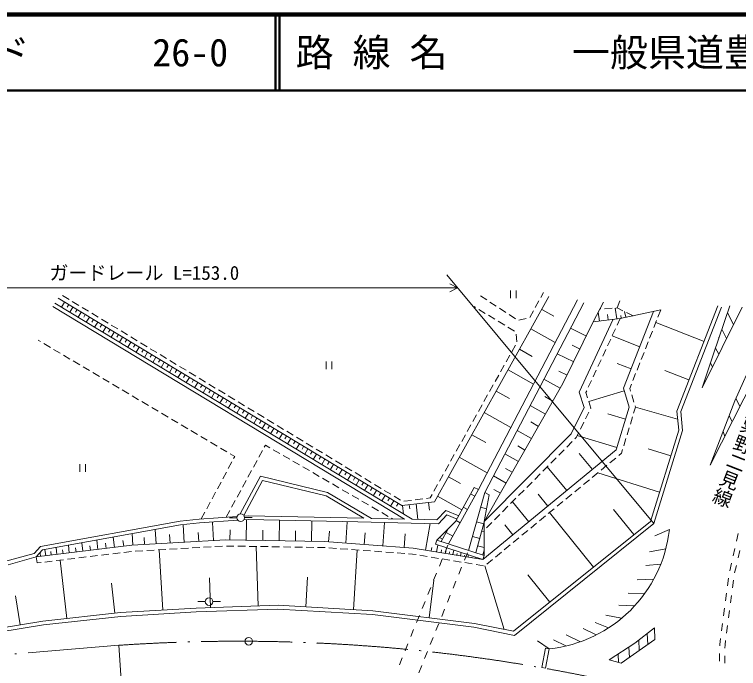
# Model space of a CAD drawing. Units: millimetres, scale not verified. Extents: x 40000 to 680000, y 20000 to 380000.
# Drawn here: x 143380 to 238660, y 293912 to 380000 of the extents above; entities that cross this region are included whole.
import ezdxf
from ezdxf.enums import TextEntityAlignment as Align

# ---------------------------------------------------------------- set-up
doc = ezdxf.new("R2010")
doc.units = ezdxf.units.MM
doc.header["$LTSCALE"] = 1000
doc.linetypes.add('LONG_DASHED_DOTTED', pattern=[15.25, 12, -1.5, 0.25, -1.5])
for name, color, linetype, lineweight in [('M-BGD', 7, 'Continuous', 13), ('M-BMK', 2, 'Continuous', 13), ('M-STR-HTXT', 7, 'Continuous', 13), ('M-TTL', 2, 'Continuous', 140), ('M-TTL-LINE', 7, 'Continuous', 50)]:
    doc.layers.add(name, color=color, linetype=linetype, lineweight=lineweight)
doc.layers.add('M-TTL-TXT', color=7, linetype='Continuous')
doc.styles.add('@ＭＳ ゴシック', font='')
doc.styles.add('ＭＳ ゴシック', font='')
doc.styles.get('@ＭＳ ゴシック').set_extended_font_data('@MS Gothic')
doc.styles.get('ＭＳ ゴシック').set_extended_font_data('MS Gothic')

msp = doc.modelspace()

# ---------------------------------------------------------------- linework, layer by layer
at = {"layer": 'M-BGD'}
for p, q in [((208655, 343664), (208655, 342664)), ((209405, 342664), (209405, 343664)), ((212624, 342745), (212988, 343408)), ((194346, 315355), (149124, 342661)), ((149980, 342144), (149570, 341465)), ((149707, 343006), (150562, 342488)), ((150990, 342229), (151845, 341710)), ((213711, 342895), (198650, 315864)), ((217482, 342455), (204455, 317497)), ((204694, 342969), (205530, 342420)), ((205948, 342146), (206784, 341597)), ((211902, 341430), (212383, 342307)), ((219539, 339531), (220909, 342113)), ((222669, 341370), (223060, 342308)), ((148435, 341568), (194714, 313577)), ((148694, 341996), (195716, 313556)), ((150523, 341816), (150318, 341477)), ((151066, 341488), (150655, 340809)), ((151609, 341160), (151404, 340821)), ((152273, 341451), (153128, 340933)), ((204050, 341446), (203890, 341544)), ((205328, 340662), (204476, 341185)), ((218288, 342035), (205261, 317076)), ((207202, 341322), (208038, 340773)), ((212759, 341188), (214367, 340292)), ((220536, 341242), (220444, 341236)), ((222033, 341331), (221035, 341272)), ((222630, 339939), (222443, 341356)), ((222669, 341370), (222532, 341361)), ((223448, 341000), (222669, 341370)), ((228417, 341111), (223099, 340000)), ((228417, 341111), (228051, 340180)), ((230537, 327789), (235938, 341635)), ((233869, 330846), (239140, 341465)), ((237520, 341645), (235386, 335346)), ((152152, 340832), (151742, 340152)), ((152696, 340504), (152491, 340164)), ((153240, 340175), (152829, 339494)), ((153556, 340674), (154411, 340156)), ((206607, 339878), (205755, 340401)), ((208456, 340499), (209292, 339950)), ((211179, 340116), (211661, 340992)), ((220362, 339639), (220210, 340795)), ((221496, 339789), (221403, 340498)), ((223230, 340028), (223153, 340399)), ((223825, 340152), (223669, 340895)), ((224804, 340356), (223900, 340785)), ((237228, 340783), (237984, 339138)), ((153785, 339846), (153580, 339506)), ((154330, 339517), (153918, 338836)), ((154839, 339897), (155694, 339379)), ((207886, 339094), (207033, 339617)), ((209730, 339783), (210709, 339988)), ((215549, 331433), (219539, 339531)), ((223099, 340000), (219539, 339531)), ((223099, 340000), (222678, 339093)), ((227869, 339715), (227503, 338784)), ((234121, 336977), (227766, 339456)), ((154875, 339188), (154669, 338847)), ((155420, 338859), (155008, 338176)), ((155966, 338529), (155760, 338188)), ((156122, 339120), (156977, 338602)), ((157405, 338343), (158260, 337825)), ((209164, 338310), (208312, 338832)), ((211326, 338615), (214542, 336823)), ((218666, 337644), (216550, 338706)), ((222468, 338640), (222047, 337733)), ((227320, 338319), (226954, 337388)), ((236479, 338573), (237095, 337345)), ((156512, 338199), (156100, 337516)), ((157059, 337869), (156853, 337528)), ((157606, 337539), (157193, 336855)), ((158688, 337566), (159543, 337048)), ((209470, 336929), (209391, 337926)), ((225651, 336262), (222026, 337687)), ((236062, 337495), (236044, 337504)), ((146811, 336938), (146479, 337135)), ((148102, 336174), (147241, 336684)), ((158153, 337209), (157946, 336867)), ((158700, 336878), (158287, 336193)), ((159248, 336548), (159041, 336205)), ((159971, 336789), (160826, 336271)), ((208815, 335603), (209303, 336476)), ((217817, 335951), (216759, 336482)), ((221837, 337279), (221416, 336372)), ((226771, 336923), (226405, 335992)), ((149393, 335410), (148532, 335920)), ((159796, 336217), (159382, 335531)), ((160345, 335885), (160138, 335543)), ((160893, 335554), (160479, 334868)), ((161254, 336011), (162109, 335493)), ((209827, 335925), (211508, 334988)), ((221205, 335918), (220784, 335011)), ((226222, 335527), (225856, 334596)), ((235639, 336093), (236083, 335306)), ((241073, 335652), (238171, 329141)), ((150683, 334646), (149823, 335156)), ((161443, 335223), (161235, 334879)), ((161992, 334891), (161577, 334204)), ((162542, 334559), (162334, 334215)), ((162537, 335234), (163392, 334716)), ((163820, 334457), (164675, 333939)), ((208084, 334293), (208572, 335166)), ((216967, 334259), (214797, 335348)), ((220574, 334558), (220153, 333651)), ((235386, 335346), (233869, 330846)), ((151974, 333882), (151114, 334392)), ((153265, 333118), (152405, 333628)), ((163092, 334227), (162676, 333539)), ((163642, 333894), (163434, 333550)), ((164193, 333562), (163777, 332873)), ((165103, 333680), (165958, 333162)), ((184381, 334307), (184381, 333307)), ((185131, 333307), (185131, 334307)), ((207353, 332983), (207840, 333856)), ((224511, 333362), (222699, 334075)), ((225673, 334131), (225307, 333200)), ((234968, 334106), (235244, 333617)), ((154556, 332354), (153695, 332864)), ((164744, 333229), (164536, 332885)), ((165295, 332896), (164879, 332206)), ((165847, 332563), (165639, 332218)), ((166386, 332903), (167241, 332385)), ((206622, 331673), (207109, 332546)), ((208328, 333235), (211691, 331361)), ((216096, 332523), (215011, 333067)), ((219943, 333197), (219522, 332290)), ((225124, 332735), (224759, 331804)), ((232138, 331893), (228961, 333133)), ((234916, 320670), (241034, 332749)), ((155847, 331590), (154986, 332100)), ((166399, 332230), (165982, 331539)), ((166951, 331896), (166743, 331551)), ((167669, 332126), (168524, 331608)), ((215191, 330805), (213060, 332019)), ((219311, 331836), (218890, 330929)), ((157138, 330826), (156277, 331336)), ((167504, 331563), (167087, 330871)), ((168057, 331229), (167848, 330883)), ((168610, 330895), (168192, 330202)), ((168952, 331349), (169807, 330831)), ((205202, 313263), (215549, 331433)), ((205891, 330363), (206378, 331237)), ((224576, 331339), (224351, 330768)), ((224351, 330768), (224463, 330398)), ((158429, 330062), (157568, 330572)), ((159720, 329298), (158859, 329808)), ((169164, 330560), (168955, 330214)), ((169718, 330226), (169300, 329533)), ((170273, 329891), (170063, 329544)), ((170235, 330572), (171090, 330054)), ((171518, 329794), (172373, 329276)), ((205160, 329054), (205647, 329927)), ((206761, 330422), (208519, 329442)), ((214220, 329100), (213155, 329707)), ((218680, 330476), (218562, 330221)), ((218562, 330221), (218785, 329538)), ((223611, 330452), (218946, 329045)), ((224607, 329919), (224896, 328962)), ((161010, 328534), (160150, 329044)), ((170827, 329556), (170408, 328862)), ((171382, 329221), (171173, 328874)), ((171938, 328886), (171518, 328191)), ((172801, 329017), (173656, 328499)), ((218940, 329062), (219227, 328186)), ((238171, 329141), (234916, 320670)), ((238317, 329469), (238846, 328430)), ((162301, 327770), (161441, 328280)), ((172493, 328550), (172284, 328203)), ((173049, 328214), (172629, 327519)), ((173606, 327878), (173396, 327531)), ((174084, 328240), (174939, 327722)), ((204429, 327744), (204916, 328617)), ((213249, 327394), (211243, 328537)), ((219227, 328186), (219192, 328116)), ((225094, 328304), (224859, 327526)), ((225040, 328483), (225094, 328304)), ((230646, 326743), (225094, 328304)), ((230799, 325270), (230537, 327789)), ((163592, 327007), (162732, 327516)), ((174162, 327542), (173742, 326846)), ((174719, 327206), (174509, 326858)), ((175277, 326869), (174856, 326172)), ((175367, 327463), (176222, 326945)), ((203698, 326434), (204185, 327307)), ((205193, 327608), (208710, 325649)), ((218970, 327668), (218526, 326772)), ((223778, 326720), (221447, 327427)), ((224714, 327048), (224424, 326091)), ((237428, 327207), (237817, 326397)), ((164883, 326243), (164022, 326752)), ((166174, 325479), (165313, 325988)), ((175834, 326533), (175624, 326184)), ((176392, 326196), (175971, 325498)), ((176650, 326686), (177505, 326168)), ((176951, 325859), (176740, 325510)), ((177933, 325909), (178788, 325391)), ((202967, 325124), (203454, 325997)), ((212335, 325789), (211332, 326361)), ((218305, 326324), (217861, 325427)), ((167465, 324715), (166604, 325224)), ((177509, 325521), (177087, 324822)), ((178068, 325184), (177857, 324834)), ((179216, 325132), (180071, 324614)), ((211421, 324184), (209532, 325260)), ((217639, 324979), (217310, 324313)), ((224278, 325612), (223988, 324655)), ((227071, 313279), (230799, 325270)), ((236621, 325107), (236842, 324473)), ((168756, 323951), (167895, 324460)), ((178628, 324846), (178205, 324146)), ((179188, 324508), (178976, 324158)), ((179747, 324170), (179324, 323469)), ((180499, 324355), (181354, 323836)), ((202236, 323814), (202723, 324688)), ((203555, 324667), (205393, 323643)), ((217310, 324313), (217128, 324131)), ((222647, 322990), (217437, 324570)), ((223843, 324177), (223553, 323220)), ((170046, 323187), (169186, 323696)), ((176257, 323045), (176405, 323316)), ((176405, 323316), (177003, 322969)), ((180308, 323832), (180096, 323481)), ((180868, 323493), (180445, 322792)), ((181430, 323154), (181218, 322804)), ((181782, 323577), (182637, 323059)), ((201505, 322505), (201992, 323378)), ((210560, 322673), (209616, 323211)), ((216776, 323776), (216071, 323067)), ((171337, 322423), (170477, 322932)), ((172356, 321820), (171768, 322168)), ((175540, 321727), (176018, 322606)), ((177435, 322718), (178300, 322216)), ((181991, 322815), (181567, 322113)), ((182553, 322476), (182341, 322125)), ((183114, 322137), (182690, 321434)), ((183065, 322800), (183920, 322282)), ((200774, 321195), (201261, 322068)), ((209700, 321162), (207922, 322175)), ((215719, 322712), (215014, 322003)), ((219430, 320124), (217698, 322225)), ((223256, 322240), (222888, 321937)), ((223408, 322741), (223256, 322240)), ((229753, 321907), (226767, 322835)), ((171500, 320218), (171971, 321100)), ((172207, 321541), (172356, 321820)), ((174822, 320410), (175301, 321288)), ((178733, 321965), (179598, 321463)), ((180030, 321212), (180895, 320710)), ((183677, 321797), (183465, 321446)), ((184239, 321458), (183814, 320754)), ((184348, 322023), (185203, 321505)), ((184803, 321118), (184590, 320766)), ((185631, 321246), (186486, 320728)), ((201916, 321725), (205592, 319677)), ((214661, 321648), (213957, 320939)), ((222503, 321619), (221731, 320984)), ((151971, 320814), (151971, 319814)), ((152721, 319814), (152721, 320814)), ((181327, 320459), (182192, 319957)), ((185366, 320778), (184940, 320073)), ((185930, 320437), (185717, 320085)), ((186914, 320469), (187769, 319951)), ((200043, 319885), (200530, 320758)), ((208890, 319740), (208001, 320246)), ((213604, 320584), (212899, 319875)), ((216068, 317354), (213496, 320476)), ((221345, 320666), (220573, 320030)), ((170793, 318895), (171264, 319777)), ((174105, 319093), (174583, 319971)), ((182625, 319706), (183490, 319204)), ((186494, 320097), (186067, 319391)), ((187058, 319756), (186845, 319403)), ((187623, 319415), (187196, 318708)), ((188197, 319692), (189052, 319174)), ((199312, 318575), (199799, 319448)), ((208080, 318317), (206406, 319270)), ((212547, 319520), (211842, 318811)), ((220187, 319712), (219415, 319076)), ((228268, 317129), (220125, 319661)), ((170085, 317573), (170557, 318455)), ((173387, 317776), (173866, 318654)), ((176013, 318672), (173555, 314069)), ((184380, 316626), (176013, 318672)), ((183922, 318953), (184787, 318451)), ((188188, 319074), (187975, 318720)), ((188753, 318732), (188326, 318025)), ((189319, 318391), (189105, 318037)), ((189480, 318915), (190335, 318397)), ((200489, 319164), (202089, 318272)), ((211490, 318456), (210785, 317747)), ((219029, 318758), (218258, 318122)), ((172670, 316458), (173148, 317337)), ((185219, 318200), (186084, 317698)), ((186517, 317447), (187382, 316945)), ((189885, 318049), (189457, 317341)), ((190451, 317707), (190238, 317353)), ((191018, 317365), (190590, 316656)), ((190763, 318138), (191618, 317619)), ((192046, 317360), (192901, 316842)), ((198581, 317265), (199068, 318139)), ((204439, 317467), (200479, 310314)), ((200479, 310314), (204439, 317467)), ((201427, 313282), (203853, 317741)), ((203853, 317741), (204439, 317467)), ((207317, 316978), (206480, 317455)), ((210432, 317392), (209727, 316683)), ((217872, 317804), (217100, 317168)), ((169378, 316250), (169849, 317132)), ((189358, 313692), (184380, 316626)), ((187814, 316694), (188679, 316192)), ((191585, 317022), (191371, 316668)), ((192152, 316680), (191724, 315970)), ((192720, 316337), (192506, 315982)), ((193329, 316583), (194184, 316065)), ((197610, 316309), (198081, 316371)), ((198081, 316371), (198337, 316829)), ((199061, 316603), (202263, 314819)), ((205261, 317076), (203119, 309468)), ((203119, 309468), (205261, 317076)), ((203955, 316593), (203396, 316902)), ((205202, 313263), (205848, 316763)), ((205848, 316763), (205261, 317076)), ((213571, 315297), (212285, 316858)), ((216714, 316850), (215942, 316214)), ((168671, 314927), (169142, 315809)), ((171952, 315141), (172431, 316019)), ((189111, 315941), (189976, 315439)), ((193288, 315994), (192859, 315283)), ((193857, 315651), (193642, 315295)), ((198650, 315864), (194346, 315355)), ((194635, 315918), (195627, 316048)), ((195332, 315472), (195398, 314913)), ((196123, 316113), (197114, 316244)), ((196226, 315577), (196467, 313537)), ((197858, 315770), (197979, 314750)), ((209375, 316328), (208670, 315619)), ((211074, 313240), (208912, 315863)), ((215556, 315896), (214785, 315261)), ((167963, 313604), (168435, 314486)), ((171235, 313824), (171713, 314702)), ((190409, 315188), (191274, 314687)), ((191706, 314436), (192571, 313934)), ((194438, 315366), (194570, 314248)), ((198963, 313477), (200136, 314729)), ((200136, 314729), (201833, 314028)), ((202986, 314843), (202440, 315145)), ((205509, 314929), (204719, 315151)), ((208318, 315264), (207613, 314555)), ((214399, 314943), (213627, 314307)), ((219574, 307265), (213806, 314454)), ((224894, 311533), (222227, 314859)), ((171657, 313743), (172656, 313759)), ((174122, 313516), (173565, 313479)), ((173656, 313775), (174656, 313791)), ((173890, 310795), (173931, 313501)), ((188557, 313203), (174122, 313516)), ((194714, 313577), (190380, 313670)), ((193003, 313683), (193126, 313611)), ((195716, 313556), (198963, 313477)), ((207260, 314200), (206555, 313491)), ((213241, 313989), (212469, 313353)), ((165241, 312812), (147051, 309526)), ((167706, 313086), (165241, 312812)), ((165716, 310521), (165584, 312839)), ((172790, 313427), (167706, 313086)), ((169561, 310741), (169424, 313144)), ((178206, 310729), (178247, 313427)), ((182478, 310664), (182519, 313334)), ((186965, 310432), (187173, 313233)), ((195571, 313059), (188557, 313203)), ((191857, 310069), (192083, 313127)), ((197486, 309504), (198061, 312996)), ((198939, 310807), (201427, 313282)), ((202018, 313093), (201485, 313388)), ((204072, 309163), (205202, 313176)), ((205139, 312955), (204177, 313226)), ((205205, 308800), (205202, 313263)), ((206203, 313136), (205498, 312427)), ((208975, 311510), (207894, 312822)), ((209033, 298809), (227071, 313279)), ((212083, 313035), (211312, 312399)), ((158969, 310136), (158881, 311663)), ((162007, 310309), (161899, 312208)), ((163862, 310415), (163796, 311574)), ((167639, 310631), (167570, 311833)), ((171724, 310827), (171745, 312181)), ((176048, 310762), (176068, 312111)), ((180342, 310697), (180362, 312032)), ((184724, 310598), (184828, 311999)), ((189411, 310251), (189524, 311779)), ((194680, 309860), (194811, 311625)), ((199508, 310625), (200430, 312290)), ((201049, 311343), (200174, 311828)), ((205203, 311898), (204868, 311992)), ((210926, 312081), (210154, 311445)), ((229567, 312192), (227630, 311356)), ((238609, 311665), (238386, 310690)), ((154360, 309584), (154210, 310819)), ((156537, 309849), (156372, 311210)), ((157753, 309997), (157660, 310756)), ((160488, 310222), (160434, 311172)), ((198767, 310269), (198939, 310807)), ((205205, 308800), (198939, 310807)), ((199690, 310953), (199302, 311168)), ((204597, 311030), (203635, 311301)), ((209768, 311127), (208996, 310491)), ((148963, 308929), (148851, 309851)), ((150590, 309126), (150467, 310143)), ((151487, 309235), (151419, 309796)), ((152383, 309344), (152247, 310465)), ((153372, 309464), (153296, 310082)), ((155448, 309717), (155366, 310397)), ((164773, 309666), (163774, 309609)), ((166270, 309752), (165272, 309694)), ((167768, 309837), (166769, 309780)), ((169265, 309923), (168267, 309866)), ((170763, 310008), (169764, 309951)), ((172262, 310019), (171262, 310034)), ((173762, 309996), (172762, 310011)), ((175262, 309974), (174262, 309989)), ((175427, 302146), (175163, 309975)), ((176761, 309951), (175762, 309966)), ((178261, 309928), (177261, 309943)), ((179761, 309905), (178761, 309921)), ((181261, 309883), (180261, 309898)), ((182761, 309860), (181761, 309875)), ((184136, 309839), (183261, 309852)), ((184260, 309830), (184136, 309839)), ((185756, 309719), (184759, 309793)), ((187252, 309608), (186255, 309682)), ((198208, 309385), (198283, 309837)), ((205032, 308262), (198767, 310269)), ((198931, 309266), (199079, 310169)), ((200040, 309231), (200416, 310158)), ((200099, 309074), (200219, 309804)), ((205204, 309820), (204326, 310067)), ((208610, 310173), (207839, 309538)), ((229097, 309675), (226957, 309276)), ((238164, 309715), (237942, 308740)), ((147051, 309526), (146250, 308599)), ((146817, 308668), (146766, 309087)), ((147487, 308749), (147385, 309587)), ((148225, 308839), (148169, 309300)), ((149777, 309028), (149715, 309536)), ((154316, 308773), (153323, 308653)), ((155805, 308954), (154812, 308833)), ((157294, 309135), (156301, 309014)), ((158783, 309316), (157790, 309195)), ((160280, 309409), (159282, 309352)), ((161777, 309495), (160779, 309438)), ((163275, 309580), (162277, 309523)), ((162906, 301606), (162424, 309532)), ((188748, 309498), (187751, 309571)), ((188009, 301656), (188466, 309518)), ((190244, 309387), (189247, 309461)), ((191740, 309276), (190742, 309350)), ((193236, 309165), (192238, 309239)), ((194732, 309054), (193734, 309128)), ((195755, 308979), (195230, 309017)), ((196222, 308902), (195755, 308979)), ((197703, 308658), (196716, 308820)), ((199515, 309170), (199575, 309535)), ((200592, 308993), (200640, 309285)), ((201086, 308912), (201182, 309496)), ((201579, 308831), (201615, 309050)), ((202072, 308749), (202144, 309187)), ((202566, 308668), (202590, 308814)), ((202602, 308193), (202978, 309120)), ((203059, 308587), (203107, 308879)), ((205025, 308857), (205204, 309495)), ((205032, 308262), (205205, 308800)), ((207453, 309220), (206681, 308584)), ((238819, 309437), (238596, 308462)), ((146250, 308599), (142552, 307570)), ((146347, 307805), (146250, 308599)), ((146871, 307869), (146347, 307805)), ((148360, 308050), (147367, 307929)), ((149849, 308230), (148856, 308110)), ((150256, 300485), (149406, 308177)), ((151338, 308411), (150345, 308291)), ((152827, 308592), (151834, 308472)), ((199183, 308414), (198196, 308577)), ((199289, 307377), (199665, 308304)), ((200663, 308171), (199676, 308333)), ((202143, 307927), (201156, 308089)), ((203623, 307683), (202636, 307846)), ((203552, 308506), (203564, 308579)), ((204046, 308425), (204070, 308571)), ((206295, 308266), (205523, 307630)), ((237719, 307765), (237497, 306790)), ((201851, 306339), (202226, 307266)), ((205103, 307440), (204116, 307602)), ((207823, 299051), (205261, 307414)), ((228431, 307642), (226467, 307482)), ((238374, 307487), (238151, 306512)), ((169164, 301936), (169032, 305850)), ((181719, 302022), (181948, 305953)), ((198538, 305523), (198914, 306450)), ((213822, 302650), (210938, 306245)), ((156569, 301182), (156133, 305129)), ((197947, 300581), (198568, 305543)), ((201100, 304485), (201475, 305412)), ((227502, 305662), (225305, 305565)), ((237326, 305806), (237196, 304815)), ((237995, 305525), (237865, 304534)), ((197787, 303670), (198163, 304597)), ((144124, 299648), (143499, 303467)), ((200349, 302632), (200724, 303559)), ((226273, 303723), (224143, 303811)), ((237066, 303823), (236937, 302831)), ((237736, 303542), (237606, 302551)), ((167276, 301872), (178058, 302235)), ((167489, 302728), (168489, 302728)), ((169489, 302728), (170489, 302728)), ((178058, 302235), (190533, 301509)), ((197036, 301816), (197411, 302743)), ((224994, 302162), (222899, 302241)), ((147122, 300139), (157340, 301268)), ((157340, 301268), (167276, 301872)), ((190533, 301509), (203894, 299837)), ((199598, 300778), (199973, 301705)), ((236807, 301840), (236678, 300848)), ((237476, 301559), (237347, 300568)), ((135050, 298164), (147122, 300139)), ((196285, 299963), (196660, 300889)), ((223271, 300522), (221186, 300956)), ((198847, 298925), (199222, 299851)), ((203894, 299837), (209033, 298809)), ((219946, 298336), (218208, 299182)), ((221545, 299254), (219799, 299957)), ((225019, 297265), (227589, 299284)), ((227589, 299284), (227630, 297714)), ((236548, 299857), (236418, 298865)), ((237217, 299576), (237088, 298584)), ((195534, 298109), (195909, 299036)), ((217876, 297446), (215985, 298366)), ((226643, 298541), (226705, 297066)), ((198096, 297071), (198471, 297998)), ((213763, 296510), (212213, 297571)), ((215945, 296878), (214293, 297693)), ((227630, 297714), (223204, 294614)), ((225546, 297679), (225596, 296289)), ((236289, 297874), (236185, 297076)), ((236958, 297593), (236884, 297026)), ((194783, 296255), (195158, 297182)), ((213271, 296603), (212787, 294035)), ((213271, 296603), (213763, 296510)), ((213763, 296510), (213278, 293942)), ((221634, 295042), (225019, 297265)), ((224216, 296738), (224301, 295382)), ((236185, 297076), (236182, 296880)), ((236884, 297026), (236879, 296598)), ((197345, 295217), (197720, 296144)), ((222822, 295822), (222852, 294710)), ((236171, 295880), (236159, 294881)), ((236868, 295598), (236856, 294598)), ((194032, 294402), (194407, 295328)), ((223204, 294614), (221634, 295042)), ((196594, 293364), (196969, 294290)), ((212787, 294035), (213278, 293942))]:
    msp.add_line(p, q, dxfattribs=at)
for points in [[(126328, 320008), (122652, 313258), (116938, 304910), (116491, 303368), (116558, 300869), (120851, 295345), (135131, 297671), (147190, 299643), (157383, 300769), (167299, 301373), (178052, 301734), (190487, 301011), (203814, 299343), (209164, 298273), (227503, 312985), (231307, 325220), (231047, 327721), (236404, 341453)], [(227481, 340916), (223505, 330803), (224259, 328304), (222560, 322704), (205032, 308262), (195849, 309774), (184172, 310639), (171210, 310835), (158833, 310128), (146250, 308599)], [(222160, 339877), (217703, 330271), (218365, 328248), (216650, 324785), (205202, 313263)], [(190380, 313670), (184570, 317095), (175755, 319250), (173092, 314263)], [(172681, 313921), (167662, 313584), (165169, 313307), (146788, 309987), (145972, 309042), (122680, 302799), (121911, 303429), (125669, 310202), (127637, 314569), (129360, 318683)], [(189358, 313692), (174110, 314017), (173607, 313983)], [(195571, 313059), (199174, 312972), (200265, 314135), (201642, 313566)]]:
    msp.add_lwpolyline(points, dxfattribs=at)
for centre in [(173156, 313767), (168989, 302728)]:
    msp.add_circle(centre, 500, dxfattribs=at)
msp.add_arc((211906, 314186), 17773, 275.99599, 353.55871, dxfattribs=at)
at = {"layer": 'M-BMK', "linetype": 'LONG_DASHED_DOTTED'}
msp.add_line((157121, 296967), (141933, 295718), dxfattribs=at)
at = {"layer": 'M-BMK'}
msp.add_circle((174215, 297501), 500, dxfattribs=at)
at = {"layer": 'M-BMK', "linetype": 'LONG_DASHED_DOTTED'}
msp.add_arc((172846, 67505), 230000, 76.83723, 93.92033, dxfattribs=at)
at = {"layer": 'M-STR-HTXT'}
for p, q in [((227503, 312985), (200263, 345713)), ((119263, 344024), (201673, 344024)), ((201673, 344024), (200673, 344544)), ((201673, 344024), (200673, 343504)), ((157121, 296967), (159172, 267037))]:
    msp.add_line(p, q, dxfattribs=at)
at = {"layer": 'M-TTL'}
msp.add_line((680000, 380000), (40000, 380000), dxfattribs=at)
at = {"layer": 'M-TTL-LINE'}
for p, q in [((177750, 380000), (177750, 370000)), ((178250, 380000), (178250, 370000)), ((40000, 370000), (680000, 370000))]:
    msp.add_line(p, q, dxfattribs=at)

# ---------------------------------------------------------------- texts
at = {"layer": 'M-BGD', "style": '@ＭＳ ゴシック'}
msp.add_text('主要地方道粟野二見線', height=1833, rotation=248.618, dxfattribs=at).set_placement((240656, 326884), align=Align.MIDDLE_CENTER)
at = {"layer": 'M-STR-HTXT', "style": 'ＭＳ ゴシック'}
msp.add_text('ガードレール L=153.0', height=1833, dxfattribs=at).set_placement((160468, 344524), align=Align.BOTTOM_CENTER)
at = {"layer": 'M-TTL-TXT', "style": 'ＭＳ ゴシック'}
for s, p in [('路 線 名', (180380, 375000)), ('一般県道豊田粟野港線', (216734, 375000)), ('図面コード', (120380, 375000)), ('26-0', (161521, 375000))]:
    msp.add_text(s, height=3666, dxfattribs=at).set_placement(p, align=Align.MIDDLE_LEFT)

doc.saveas('drawing.dxf')
